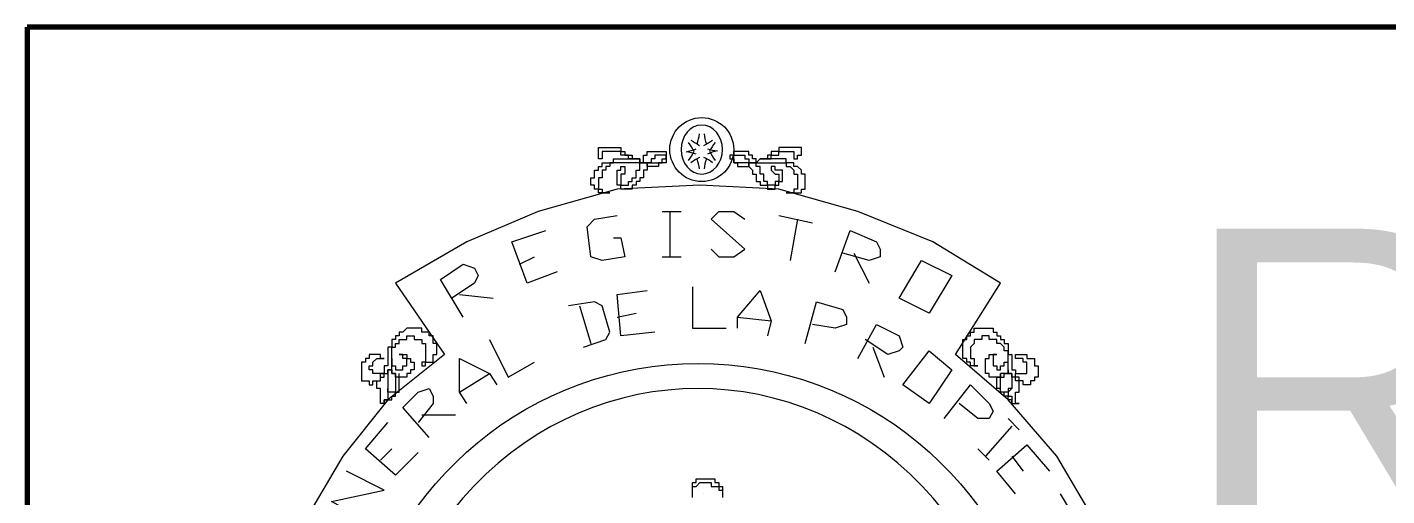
# Model space of a CAD drawing. Header units: millimetres. Extents: x 2303 to 2390, y 1702 to 1834.
# Drawn here: x 2315.29 to 2321.42, y 1827.62 to 1829.73 of the extents above; entities that cross this region are included whole.
import ezdxf

# ---------------------------------------------------------------- set-up
doc = ezdxf.new("R2010")
doc.units = ezdxf.units.MM
doc.layers.add('PDF_0', color=7, linetype='Continuous')
doc.layers.add('PDF_Text', color=7, linetype='Continuous')
doc.styles.add('PDF Arial-BoldMT', font='arial.ttf')

msp = doc.modelspace()

# ---------------------------------------------------------------- linework, layer by layer
at = {"layer": 'PDF_0', "lineweight": 70}
msp.add_lwpolyline([(2315.2881, 1829.7323), (2315.2881, 1705.775), (2385.6706, 1705.775), (2385.6706, 1829.7323)], close=True, dxfattribs=at)
at = {"layer": 'PDF_0', "lineweight": 9}
for points in [[(2318.2696, 1829.133, 0.047269), (2318.2944, 1829.1722, 0.047269), (2318.2696, 1829.2133)], [(2318.3892, 1829.2133, 0.047269), (2318.3645, 1829.1742, 0.047269), (2318.3892, 1829.133)], [(2318.3041, 1829.161, 0.047248), (2318.2589, 1829.1712, 0.047248), (2318.3041, 1829.1853)], [(2318.3547, 1829.1853, 0.047248), (2318.3999, 1829.1752, 0.047248), (2318.3547, 1829.161)]]:
    msp.add_lwpolyline(points, format="xyb", dxfattribs=at)
for points in [[(2317.999, 1829.0207), (2317.999, 1829.0376), (2318.016, 1829.0376), (2318.016, 1829.0546), (2318.0329, 1829.0546), (2318.0329, 1829.0715), (2318.0329, 1829.0884), (2318.0498, 1829.0884), (2318.0498, 1829.1054), (2318.0498, 1829.1223), (2318.0668, 1829.1223), (2318.0668, 1829.1393), (2318.0668, 1829.1562), (2318.0837, 1829.1562), (2318.0837, 1829.1732), (2318.1007, 1829.1732), (2318.1176, 1829.1732), (2318.1346, 1829.1732), (2318.1515, 1829.1732), (2318.1685, 1829.1732), (2318.1685, 1829.1562), (2318.1685, 1829.1393), (2318.1685, 1829.1223), (2318.1515, 1829.1223), (2318.1346, 1829.1223), (2318.1346, 1829.1054), (2318.1176, 1829.1054), (2318.1007, 1829.1054), (2318.0837, 1829.1054), (2318.0837, 1829.1223), (2318.0668, 1829.1223), (2318.0498, 1829.1223), (2318.0329, 1829.1223), (2318.016, 1829.1223), (2317.999, 1829.1223), (2317.9821, 1829.1223), (2317.9651, 1829.1223), (2317.9482, 1829.1223), (2317.9312, 1829.1223), (2317.9143, 1829.1223), (2317.9143, 1829.1054), (2317.8974, 1829.1054), (2317.8974, 1829.0884), (2317.8804, 1829.0884), (2317.8804, 1829.0715), (2317.8804, 1829.0546), (2317.8635, 1829.0546), (2317.8635, 1829.0376), (2317.8635, 1829.0207), (2317.8635, 1829.0037), (2317.8804, 1829.0037), (2317.8804, 1828.9868), (2317.8974, 1828.9868), (2317.9143, 1828.9868), (2317.8974, 1828.9868), (2317.8804, 1828.9868), (2317.8635, 1828.9868), (2317.8635, 1829.0037), (2317.8465, 1829.0037), (2317.8465, 1829.0207), (2317.8296, 1829.0207), (2317.8296, 1829.0376), (2317.8296, 1829.0546), (2317.8465, 1829.0546), (2317.8465, 1829.0715), (2317.8465, 1829.0884), (2317.8635, 1829.0884), (2317.8635, 1829.1054), (2317.8804, 1829.1054), (2317.8804, 1829.1223), (2317.8974, 1829.1223), (2317.9143, 1829.1223), (2317.9312, 1829.1223), (2317.9312, 1829.1393), (2317.9482, 1829.1393), (2317.9651, 1829.1393), (2317.9821, 1829.1393), (2317.999, 1829.1393), (2318.016, 1829.1393), (2318.0329, 1829.1393), (2318.0498, 1829.1393), (2318.0498, 1829.1223), (2318.0668, 1829.1223), (2318.0837, 1829.1223), (2318.1007, 1829.1223), (2318.1176, 1829.1223), (2318.1346, 1829.1223), (2318.1515, 1829.1223), (2318.1515, 1829.1393), (2318.1685, 1829.1393), (2318.1685, 1829.1562), (2318.1515, 1829.1562), (2318.1346, 1829.1562), (2318.1176, 1829.1562), (2318.1176, 1829.1393), (2318.1007, 1829.1393), (2318.1007, 1829.1223), (2318.0837, 1829.1223), (2318.0837, 1829.1054), (2318.0837, 1829.0884), (2318.0668, 1829.0884), (2318.0668, 1829.0715), (2318.0668, 1829.0546), (2318.0498, 1829.0546), (2318.0498, 1829.0376), (2318.0329, 1829.0376), (2318.0329, 1829.0207), (2318.016, 1829.0207), (2318.016, 1829.0037), (2317.999, 1829.0037), (2317.9821, 1829.0037), (2317.9651, 1829.0037), (2317.9651, 1829.0207), (2317.9482, 1829.0207), (2317.9482, 1829.0376), (2317.9482, 1829.0546), (2317.9482, 1829.0715), (2317.9482, 1829.0884), (2317.9651, 1829.0884), (2317.9651, 1829.1054), (2317.9821, 1829.1054), (2317.9821, 1829.0884), (2317.9821, 1829.0715), (2317.9651, 1829.0715), (2317.9651, 1829.0546), (2317.9651, 1829.0376), (2317.9651, 1829.0207), (2317.9821, 1829.0207)], [(2318.6259, 1829.0207), (2318.6259, 1829.0376), (2318.609, 1829.0376), (2318.609, 1829.0546), (2318.609, 1829.0715), (2318.592, 1829.0715), (2318.592, 1829.0884), (2318.592, 1829.1054), (2318.5751, 1829.1054), (2318.5751, 1829.1223), (2318.5751, 1829.1393), (2318.5581, 1829.1393), (2318.5581, 1829.1562), (2318.5412, 1829.1562), (2318.5412, 1829.1732), (2318.5243, 1829.1732), (2318.5073, 1829.1732), (2318.4904, 1829.1732), (2318.4734, 1829.1732), (2318.4734, 1829.1562), (2318.4565, 1829.1562), (2318.4565, 1829.1393), (2318.4734, 1829.1393), (2318.4734, 1829.1223), (2318.4904, 1829.1223), (2318.4904, 1829.1054), (2318.5073, 1829.1054), (2318.5243, 1829.1054), (2318.5412, 1829.1054), (2318.5412, 1829.1223), (2318.5581, 1829.1223), (2318.5751, 1829.1223), (2318.592, 1829.1223), (2318.609, 1829.1223), (2318.6259, 1829.1223), (2318.6429, 1829.1223), (2318.6598, 1829.1223), (2318.6767, 1829.1223), (2318.6937, 1829.1223), (2318.7106, 1829.1223), (2318.7106, 1829.1054), (2318.7276, 1829.1054), (2318.7445, 1829.0884), (2318.7445, 1829.0715), (2318.7615, 1829.0715), (2318.7615, 1829.0546), (2318.7615, 1829.0376), (2318.7615, 1829.0207), (2318.7615, 1829.0037), (2318.7445, 1829.0037), (2318.7445, 1828.9868), (2318.7276, 1828.9868), (2318.7106, 1828.9868), (2318.7276, 1828.9868), (2318.7445, 1828.9868), (2318.7615, 1828.9868), (2318.7784, 1828.9868), (2318.7784, 1829.0037), (2318.7954, 1829.0037), (2318.7954, 1829.0207), (2318.7954, 1829.0376), (2318.7954, 1829.0546), (2318.7954, 1829.0715), (2318.7784, 1829.0715), (2318.7784, 1829.0884), (2318.7615, 1829.1054), (2318.7445, 1829.1054), (2318.7445, 1829.1223), (2318.7276, 1829.1223), (2318.7106, 1829.1223), (2318.7106, 1829.1393), (2318.6937, 1829.1393), (2318.6767, 1829.1393), (2318.6598, 1829.1393), (2318.6429, 1829.1393), (2318.6259, 1829.1393), (2318.609, 1829.1393), (2318.592, 1829.1393), (2318.5751, 1829.1223), (2318.5581, 1829.1223), (2318.5412, 1829.1223), (2318.5243, 1829.1223), (2318.5073, 1829.1223), (2318.4904, 1829.1223), (2318.4734, 1829.1223), (2318.4734, 1829.1393), (2318.4734, 1829.1562), (2318.4904, 1829.1562), (2318.5073, 1829.1562), (2318.5243, 1829.1562), (2318.5243, 1829.1393), (2318.5412, 1829.1393), (2318.5412, 1829.1223), (2318.5412, 1829.1054), (2318.5581, 1829.0884), (2318.5581, 1829.0715), (2318.5751, 1829.0715), (2318.5751, 1829.0546), (2318.5751, 1829.0376), (2318.592, 1829.0376), (2318.592, 1829.0207), (2318.609, 1829.0207), (2318.6259, 1829.0207), (2318.6259, 1829.0037), (2318.6429, 1829.0037), (2318.6598, 1829.0037), (2318.6598, 1829.0207), (2318.6767, 1829.0207), (2318.6767, 1829.0376), (2318.6937, 1829.0376), (2318.6937, 1829.0546), (2318.6937, 1829.0715), (2318.6937, 1829.0884), (2318.6767, 1829.0884), (2318.6598, 1829.0884), (2318.6598, 1829.1054), (2318.6429, 1829.1054), (2318.6429, 1829.0884), (2318.6598, 1829.0715), (2318.6767, 1829.0715), (2318.6767, 1829.0546), (2318.6767, 1829.0376), (2318.6598, 1829.0376), (2318.6598, 1829.0207), (2318.6429, 1829.0207)], [(2319.2189, 1828.5124), (2319.3206, 1828.6818), (2319.4561, 1828.614), (2319.3545, 1828.4446)], [(2317.0671, 1828.2074), (2317.0841, 1828.2074), (2317.0841, 1828.2243), (2317.101, 1828.2243), (2317.118, 1828.2243), (2317.118, 1828.2413), (2317.118, 1828.2582), (2317.1349, 1828.2582), (2317.1349, 1828.2752), (2317.1349, 1828.2921), (2317.1349, 1828.3091), (2317.118, 1828.3091), (2317.118, 1828.326), (2317.118, 1828.3429), (2317.101, 1828.3429), (2317.101, 1828.3599), (2317.0841, 1828.3599), (2317.0671, 1828.3599), (2317.0671, 1828.3768), (2317.0502, 1828.3768), (2317.0332, 1828.3768), (2317.0163, 1828.3768), (2316.9994, 1828.3768), (2316.9824, 1828.3599), (2316.9655, 1828.3599), (2316.9655, 1828.3429), (2316.9485, 1828.3429), (2316.9485, 1828.326), (2316.9316, 1828.326), (2316.9316, 1828.3091), (2316.9316, 1828.2921), (2316.9146, 1828.2921), (2316.9146, 1828.2752), (2316.9146, 1828.2582), (2316.9146, 1828.2413), (2316.9146, 1828.2243), (2316.9146, 1828.2074), (2316.8977, 1828.2074), (2316.8977, 1828.1905), (2316.8977, 1828.1735), (2316.8808, 1828.1735), (2316.8638, 1828.1735), (2316.8469, 1828.1735), (2316.8469, 1828.1905), (2316.8299, 1828.1905), (2316.8299, 1828.2074), (2316.8469, 1828.2074), (2316.8469, 1828.2243), (2316.8638, 1828.2413), (2316.8808, 1828.2413), (2316.8977, 1828.2413), (2316.8808, 1828.2413), (2316.8808, 1828.2582), (2316.8638, 1828.2582), (2316.8469, 1828.2582), (2316.8299, 1828.2582), (2316.8299, 1828.2413), (2316.813, 1828.2413), (2316.813, 1828.2243), (2316.796, 1828.2243), (2316.796, 1828.2074), (2316.796, 1828.1905), (2316.796, 1828.1735), (2316.796, 1828.1566), (2316.796, 1828.1396), (2316.813, 1828.1396), (2316.8299, 1828.1396), (2316.8299, 1828.1227), (2316.8469, 1828.1227), (2316.8469, 1828.1396), (2316.8638, 1828.1396), (2316.8808, 1828.1396), (2316.8808, 1828.1566), (2316.8977, 1828.1566), (2316.8977, 1828.1735), (2316.9146, 1828.1735), (2316.9146, 1828.1905), (2316.9316, 1828.1905), (2316.9316, 1828.2074), (2316.9316, 1828.2243), (2316.9316, 1828.2413), (2316.9316, 1828.2582), (2316.9316, 1828.2752), (2316.9316, 1828.2921), (2316.9485, 1828.2921), (2316.9485, 1828.3091), (2316.9655, 1828.3091), (2316.9655, 1828.326), (2316.9824, 1828.326), (2316.9994, 1828.326), (2316.9994, 1828.3429), (2317.0163, 1828.3429), (2317.0332, 1828.3429), (2317.0332, 1828.326), (2317.0502, 1828.326), (2317.0671, 1828.326), (2317.0671, 1828.3091), (2317.0841, 1828.3091), (2317.0841, 1828.2921), (2317.0841, 1828.2752), (2317.0841, 1828.2582), (2317.0841, 1828.2413), (2317.0841, 1828.2243), (2317.0671, 1828.2243)], [(2319.5747, 1828.2074), (2319.5578, 1828.2074), (2319.5409, 1828.2074), (2319.5409, 1828.2243), (2319.5239, 1828.2243), (2319.5239, 1828.2413), (2319.507, 1828.2413), (2319.507, 1828.2582), (2319.507, 1828.2752), (2319.507, 1828.2921), (2319.507, 1828.3091), (2319.507, 1828.326), (2319.5239, 1828.326), (2319.5239, 1828.3429), (2319.5409, 1828.3429), (2319.5409, 1828.3599), (2319.5578, 1828.3599), (2319.5578, 1828.3768), (2319.5747, 1828.3768), (2319.5917, 1828.3768), (2319.6086, 1828.3768), (2319.6256, 1828.3768), (2319.6425, 1828.3768), (2319.6425, 1828.3599), (2319.6595, 1828.3599), (2319.6595, 1828.3429), (2319.6764, 1828.3429), (2319.6764, 1828.326), (2319.6933, 1828.326), (2319.6933, 1828.3091), (2319.7103, 1828.3091), (2319.7103, 1828.2921), (2319.7103, 1828.2752), (2319.7103, 1828.2582), (2319.7272, 1828.2582), (2319.7272, 1828.2413), (2319.7272, 1828.2243), (2319.7272, 1828.2074), (2319.7272, 1828.1905), (2319.7442, 1828.1905), (2319.7442, 1828.1735), (2319.7611, 1828.1735), (2319.7781, 1828.1735), (2319.795, 1828.1735), (2319.795, 1828.1905), (2319.795, 1828.2074), (2319.795, 1828.2243), (2319.7781, 1828.2243), (2319.7781, 1828.2413), (2319.7611, 1828.2413), (2319.7442, 1828.2413), (2319.7442, 1828.2582), (2319.7611, 1828.2582), (2319.7781, 1828.2582), (2319.795, 1828.2582), (2319.795, 1828.2413), (2319.812, 1828.2413), (2319.8289, 1828.2413), (2319.8289, 1828.2243), (2319.8289, 1828.2074), (2319.8458, 1828.2074), (2319.8458, 1828.1905), (2319.8458, 1828.1735), (2319.8458, 1828.1566), (2319.8289, 1828.1566), (2319.8289, 1828.1396), (2319.812, 1828.1396), (2319.812, 1828.1227), (2319.795, 1828.1227), (2319.7781, 1828.1227), (2319.7781, 1828.1396), (2319.7611, 1828.1396), (2319.7442, 1828.1396), (2319.7442, 1828.1566), (2319.7272, 1828.1566), (2319.7272, 1828.1735), (2319.7103, 1828.1735), (2319.7103, 1828.1905), (2319.7103, 1828.2074), (2319.7103, 1828.2243), (2319.7103, 1828.2413), (2319.7103, 1828.2582), (2319.7103, 1828.2752), (2319.6933, 1828.2752), (2319.6933, 1828.2921), (2319.6764, 1828.3091), (2319.6595, 1828.3091), (2319.6595, 1828.326), (2319.6425, 1828.326), (2319.6256, 1828.326), (2319.6256, 1828.3429), (2319.6086, 1828.3429), (2319.5917, 1828.3429), (2319.5917, 1828.326), (2319.5747, 1828.326), (2319.5578, 1828.326), (2319.5578, 1828.3091), (2319.5409, 1828.2921), (2319.5409, 1828.2752), (2319.5409, 1828.2582), (2319.5409, 1828.2413), (2319.5578, 1828.2413), (2319.5578, 1828.2243), (2319.5578, 1828.2074)], [(2319.2359, 1828.1227), (2319.3545, 1828.2752), (2319.4561, 1828.1905), (2319.3545, 1828.038)]]:
    msp.add_lwpolyline(points, close=True, dxfattribs=at)
for points in [[(2318.0498, 1829.1223), (2318.0498, 1829.1393), (2318.0329, 1829.1393), (2318.016, 1829.1393), (2317.999, 1829.1393), (2317.999, 1829.1562), (2317.9821, 1829.1562), (2317.9651, 1829.1562), (2317.9651, 1829.1732), (2317.9482, 1829.1732), (2317.9312, 1829.1732), (2317.9143, 1829.1732), (2317.8974, 1829.1732), (2317.8804, 1829.1732), (2317.8804, 1829.1562), (2317.8804, 1829.1393), (2317.8635, 1829.1393), (2317.8635, 1829.1562), (2317.8635, 1829.1732), (2317.8635, 1829.1901), (2317.8804, 1829.1901), (2317.8974, 1829.1901), (2317.9143, 1829.1901), (2317.9312, 1829.1901), (2317.9482, 1829.1901), (2317.9651, 1829.1901), (2317.9651, 1829.1732), (2317.9821, 1829.1732), (2317.9821, 1829.1562), (2317.999, 1829.1562), (2318.016, 1829.1562), (2318.016, 1829.1393)], [(2318.5751, 1829.1223), (2318.592, 1829.1393), (2318.609, 1829.1393), (2318.6259, 1829.1393), (2318.6429, 1829.1393), (2318.6429, 1829.1562), (2318.6598, 1829.1562), (2318.6767, 1829.1562), (2318.6767, 1829.1732), (2318.6937, 1829.1732), (2318.7106, 1829.1732), (2318.7276, 1829.1732), (2318.7445, 1829.1732), (2318.7445, 1829.1562), (2318.7445, 1829.1393), (2318.7615, 1829.1393), (2318.7615, 1829.1562), (2318.7784, 1829.1562), (2318.7784, 1829.1732), (2318.7784, 1829.1901), (2318.7615, 1829.1901), (2318.7445, 1829.1901), (2318.7276, 1829.1901), (2318.7106, 1829.1901), (2318.6937, 1829.1901), (2318.6767, 1829.1901), (2318.6767, 1829.1732), (2318.6598, 1829.1732), (2318.6429, 1829.1732), (2318.6429, 1829.1562), (2318.6259, 1829.1562), (2318.6259, 1829.1393), (2318.609, 1829.1393)], [(2318.1515, 1828.9021), (2318.2362, 1828.9021)], [(2318.1854, 1828.9021), (2318.1854, 1828.6988)], [(2318.3718, 1828.7326), (2318.4057, 1828.6988), (2318.4734, 1828.6988), (2318.5243, 1828.7326), (2318.3718, 1828.8682), (2318.4057, 1828.9021), (2318.4734, 1828.9021), (2318.5243, 1828.8682)], [(2317.9312, 1828.7835), (2317.9651, 1828.7835), (2317.9821, 1828.6988), (2317.8804, 1828.6818), (2317.8296, 1828.6988), (2317.8126, 1828.8343), (2317.8465, 1828.8682), (2317.9482, 1828.8851)], [(2318.6767, 1828.8851), (2318.8292, 1828.8512)], [(2318.7615, 1828.8682), (2318.7276, 1828.6818)], [(2317.6771, 1828.631), (2317.5415, 1828.5801), (2317.4738, 1828.7665), (2317.6263, 1828.8174)], [(2318.9309, 1828.631), (2318.9987, 1828.8174), (2319.1173, 1828.7665), (2319.1342, 1828.7326), (2319.1342, 1828.6988), (2319.0834, 1828.6818), (2318.9648, 1828.7157)], [(2319.0156, 1828.7157), (2319.0834, 1828.5801)], [(2317.2535, 1828.4277), (2317.1519, 1828.5971), (2317.2535, 1828.6649), (2317.3043, 1828.6479), (2317.3213, 1828.614), (2317.3043, 1828.5801), (2317.2027, 1828.5124)], [(2317.5077, 1828.6649), (2317.5754, 1828.6988)], [(2318.1515, 1828.6988), (2318.2362, 1828.6988)], [(2317.2366, 1828.5293), (2317.3891, 1828.5124)], [(2318.1176, 1828.3599), (2317.9651, 1828.3429), (2317.9482, 1828.5293), (2318.0837, 1828.5463)], [(2318.2871, 1828.5632), (2318.2871, 1828.3768), (2318.4395, 1828.3768)], [(2318.4904, 1828.3768), (2318.4904, 1828.4277), (2318.592, 1828.5463), (2318.6429, 1828.4107), (2318.6259, 1828.3429)], [(2317.7957, 1828.2921), (2317.8974, 1828.326), (2317.9143, 1828.3599), (2317.8804, 1828.4785), (2317.8465, 1828.4954), (2317.7279, 1828.4785)], [(2317.7788, 1828.4785), (2317.8296, 1828.3091)], [(2318.7954, 1828.3091), (2318.8462, 1828.4954), (2318.9648, 1828.4615), (2318.9817, 1828.4277), (2318.9817, 1828.3938), (2318.9309, 1828.3768), (2318.8292, 1828.3938)], [(2317.9482, 1828.4277), (2318.0329, 1828.4446)], [(2318.4904, 1828.4277), (2318.6429, 1828.4107)], [(2319.0326, 1828.2413), (2319.1173, 1828.3938), (2319.2189, 1828.3429), (2319.2359, 1828.2921), (2319.2189, 1828.2752), (2319.1681, 1828.2582), (2319.0664, 1828.326)], [(2317.3721, 1828.326), (2317.4568, 1828.1566), (2317.5754, 1828.2243)], [(2319.1003, 1828.2921), (2319.1512, 1828.1566)], [(2316.9316, 1828.2413), (2316.9316, 1828.2243), (2316.9316, 1828.2074), (2316.9485, 1828.2074), (2316.9485, 1828.1905), (2316.9655, 1828.1905), (2316.9824, 1828.1905), (2316.9824, 1828.2074), (2316.9994, 1828.2074), (2316.9994, 1828.2243), (2316.9994, 1828.2413), (2316.9824, 1828.2413), (2316.9824, 1828.2582), (2316.9655, 1828.2582), (2316.9824, 1828.2582), (2316.9994, 1828.2582), (2316.9994, 1828.2413), (2317.0163, 1828.2413), (2317.0163, 1828.2243), (2317.0332, 1828.2243), (2317.0332, 1828.2074), (2317.0332, 1828.1905), (2317.0163, 1828.1905), (2317.0163, 1828.1735), (2316.9994, 1828.1735), (2316.9994, 1828.1566), (2316.9824, 1828.1566), (2316.9655, 1828.1566), (2316.9485, 1828.1566), (2316.9485, 1828.1735), (2316.9316, 1828.1735), (2316.9316, 1828.1905), (2316.9146, 1828.1905), (2316.9146, 1828.1735), (2316.9146, 1828.1566), (2316.9146, 1828.1396), (2316.9146, 1828.1227), (2316.9146, 1828.1057), (2316.9146, 1828.0888), (2316.9146, 1828.0718), (2316.9146, 1828.0549), (2316.8977, 1828.0549), (2316.8977, 1828.038), (2316.8808, 1828.038), (2316.8808, 1828.0549), (2316.8808, 1828.0718), (2316.8808, 1828.0888), (2316.8808, 1828.1057), (2316.8638, 1828.1057), (2316.8638, 1828.1227), (2316.8638, 1828.1396), (2316.8808, 1828.1396), (2316.8808, 1828.1566), (2316.8808, 1828.1735), (2316.8977, 1828.1735)], [(2317.2705, 1828.038), (2317.2366, 1828.0888), (2317.2366, 1828.2413), (2317.3721, 1828.1735), (2317.406, 1828.1227)], [(2319.7272, 1828.1057), (2319.7103, 1828.1057), (2319.7103, 1828.0888), (2319.6933, 1828.0888), (2319.6764, 1828.0888), (2319.6764, 1828.1057), (2319.6764, 1828.1227), (2319.6764, 1828.1396), (2319.6764, 1828.1566), (2319.6933, 1828.1566), (2319.6933, 1828.1735), (2319.7103, 1828.1735), (2319.7103, 1828.1905), (2319.7103, 1828.1735), (2319.6933, 1828.1735), (2319.6764, 1828.1735), (2319.6764, 1828.1566), (2319.6595, 1828.1566), (2319.6425, 1828.1566), (2319.6256, 1828.1566), (2319.6256, 1828.1735), (2319.6086, 1828.1735), (2319.6086, 1828.1905), (2319.6086, 1828.2074), (2319.6086, 1828.2243), (2319.6086, 1828.2413), (2319.6256, 1828.2413), (2319.6256, 1828.2582), (2319.6425, 1828.2582), (2319.6595, 1828.2582), (2319.6425, 1828.2582), (2319.6425, 1828.2413), (2319.6425, 1828.2243), (2319.6425, 1828.2074), (2319.6595, 1828.2074), (2319.6595, 1828.1905), (2319.6764, 1828.1905), (2319.6764, 1828.2074), (2319.6933, 1828.2074), (2319.6933, 1828.2243), (2319.7103, 1828.2243), (2319.7103, 1828.2413)], [(2316.8977, 1828.038), (2316.8977, 1828.0549), (2316.9146, 1828.0549), (2316.9316, 1828.0549), (2316.9316, 1828.0718), (2316.9485, 1828.0718), (2316.9485, 1828.0888), (2316.9655, 1828.0888), (2316.9655, 1828.1057), (2316.9655, 1828.1227), (2316.9655, 1828.1396), (2316.9655, 1828.1566), (2316.9655, 1828.1735)], [(2316.9316, 1828.1905), (2316.9316, 1828.1735), (2316.9485, 1828.1735), (2316.9485, 1828.1566), (2316.9485, 1828.1396), (2316.9485, 1828.1227), (2316.9485, 1828.1057), (2316.9485, 1828.0888), (2316.9316, 1828.0888), (2316.9146, 1828.0888), (2316.9146, 1828.1057)], [(2317.2366, 1828.0888), (2317.3721, 1828.1735)], [(2319.7272, 1828.038), (2319.7272, 1828.0549), (2319.7103, 1828.0549), (2319.7103, 1828.0718), (2319.6933, 1828.0718), (2319.6933, 1828.0888), (2319.6764, 1828.0888), (2319.6764, 1828.1057), (2319.6595, 1828.1057), (2319.6595, 1828.1227), (2319.6595, 1828.1396), (2319.6595, 1828.1566), (2319.6764, 1828.1566), (2319.6764, 1828.1735)], [(2319.7103, 1828.1905), (2319.7103, 1828.1735), (2319.7272, 1828.1735), (2319.7272, 1828.1566), (2319.7272, 1828.1396), (2319.7272, 1828.1227), (2319.7272, 1828.1057), (2319.7103, 1828.0888), (2319.7103, 1828.0718), (2319.7272, 1828.0718), (2319.7272, 1828.0549), (2319.7272, 1828.038), (2319.7442, 1828.038), (2319.7611, 1828.038), (2319.7442, 1828.038), (2319.7442, 1828.0549), (2319.7442, 1828.0718), (2319.7442, 1828.0888), (2319.7611, 1828.0888), (2319.7611, 1828.1057), (2319.7611, 1828.1227), (2319.7611, 1828.1396), (2319.7611, 1828.1566), (2319.7442, 1828.1566), (2319.7442, 1828.1735)], [(2317.101, 1827.8855), (2316.9824, 1828.021), (2317.0502, 1828.0888), (2317.101, 1828.1057), (2317.118, 1828.0718), (2317.118, 1828.038), (2317.0502, 1827.9532)], [(2319.4223, 1827.9702), (2319.5409, 1828.1227), (2319.6256, 1828.038), (2319.6425, 1828.0041), (2319.6256, 1827.9702), (2319.5747, 1827.9702), (2319.49, 1828.038)], [(2317.0671, 1827.9871), (2317.2196, 1827.9871)], [(2317.0502, 1827.8177), (2316.9485, 1827.716), (2316.813, 1827.8346), (2316.9146, 1827.9532)], [(2319.7272, 1827.9363), (2319.6086, 1827.8008)], [(2319.7103, 1827.9702), (2319.7611, 1827.9194)], [(2319.7442, 1827.6313), (2319.6595, 1827.733), (2319.795, 1827.8516), (2319.8967, 1827.733)], [(2316.8808, 1827.7838), (2316.9316, 1827.8346)], [(2319.5747, 1827.8346), (2319.6256, 1827.7838)], [(2319.7272, 1827.8008), (2319.7781, 1827.733)], [(2316.813, 1827.5127), (2316.6605, 1827.5974), (2316.8977, 1827.6483), (2316.7283, 1827.733)], [(2318.2871, 1827.6483), (2318.2871, 1827.6652), (2318.2871, 1827.6822), (2318.304, 1827.6822), (2318.304, 1827.6991), (2318.3209, 1827.6991), (2318.3379, 1827.6991), (2318.3548, 1827.6991), (2318.3718, 1827.6991), (2318.3887, 1827.6991), (2318.3887, 1827.6822), (2318.4057, 1827.6822), (2318.4057, 1827.6652), (2318.4226, 1827.6652), (2318.4226, 1827.6483), (2318.4226, 1827.6313)], [(2318.2871, 1827.6144), (2318.2871, 1827.6313), (2318.2871, 1827.6483), (2318.2871, 1827.6652), (2318.304, 1827.6652), (2318.3209, 1827.6822), (2318.3379, 1827.6822), (2318.3548, 1827.6822), (2318.3718, 1827.6822), (2318.3718, 1827.6652), (2318.3887, 1827.6652), (2318.4057, 1827.6652), (2318.4057, 1827.6483), (2318.4226, 1827.6483), (2318.4226, 1827.6313), (2318.4226, 1827.6144)], [(2318.3379, 1827.6313), (2318.3379, 1827.6313)], [(2319.7781, 1827.5466), (2319.8289, 1827.4619), (2319.8797, 1827.4449), (2319.9983, 1827.4958), (2319.9983, 1827.5466), (2319.9475, 1827.6313)]]:
    msp.add_lwpolyline(points, dxfattribs=at)
msp.add_lwpolyline([(2319.8458, 1826.9536), (2320.3033, 1826.8858), (2320.2186, 1827.2077), (2320.1, 1827.5127), (2319.9306, 1827.8008), (2319.7103, 1828.0549), (2319.4731, 1828.2582), (2319.6764, 1828.5801), (2319.3714, 1828.7665), (2319.0326, 1828.9021), (2318.6767, 1829.0037), (2318.3209, 1829.0207), (2317.9482, 1829.0037), (2317.5924, 1828.9021), (2317.2705, 1828.7665), (2316.9485, 1828.5801), (2317.1688, 1828.2582), (2316.9146, 1828.0549), (2316.7113, 1827.8008), (2316.5419, 1827.5127), (2316.4063, 1827.2077), (2316.3386, 1826.8858), (2316.7791, 1826.9536, -0.825154)], format="xyb", close=True, dxfattribs=at)
msp.add_circle((2318.3294, 1829.1816), 0.144, dxfattribs=at)
for centre, radius, start, end in [((2318.431, 1829.4188), 0.2456, 232.29068, 243.10881), ((2318.0752, 1829.2833), 0.2458, 341.89693, 352.70931), ((2318.2278, 1829.4188), 0.2456, 296.89119, 307.70932), ((2318.5837, 1829.2833), 0.2458, 187.29064, 198.10308), ((2318.431, 1828.9275), 0.2456, 116.89119, 127.70932), ((2318.0752, 1829.063), 0.2458, 7.29069, 18.10307), ((2318.2278, 1828.9275), 0.2456, 52.29068, 63.10881), ((2318.5837, 1829.063), 0.2458, 161.89692, 172.70936)]:
    msp.add_arc(centre, radius, start, end, dxfattribs=at)
msp.add_ellipse((2318.3125, 1826.5453), major_axis=(0, 1.5604), ratio=0.931245, start_param=3.975254, end_param=8.591117, dxfattribs=at)
for points in [[(2318.3294, 1829.2918), (2318.2779, 1829.2918), (2318.2362, 1829.2425), (2318.2362, 1829.1816)], [(2318.4226, 1829.1816), (2318.4226, 1829.2425), (2318.3809, 1829.2918), (2318.3294, 1829.2918)], [(2318.2362, 1829.1816), (2318.2362, 1829.1208), (2318.2779, 1829.0715), (2318.3294, 1829.0715)], [(2318.3294, 1829.0715), (2318.3809, 1829.0715), (2318.4226, 1829.1208), (2318.4226, 1829.1816)]]:
    msp.add_open_spline(points, degree=3, dxfattribs=at)

# ---------------------------------------------------------------- texts
at = {"layer": 'PDF_Text', "insert": (2320.4904, 1828.1151), "char_height": 1.400168, "attachment_point": 4, "style": 'PDF Arial-BoldMT'}
msp.add_mtext('REGISTRO GENERAL', dxfattribs=at)

doc.saveas('drawing.dxf')
